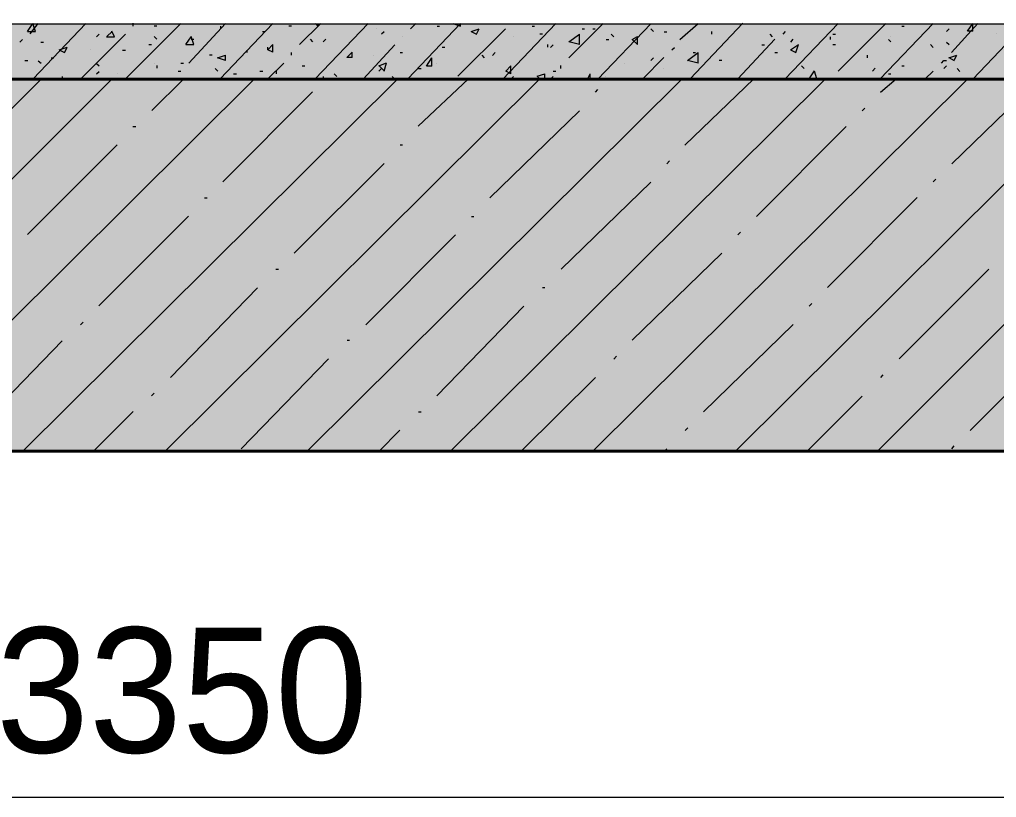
# Model space of a CAD drawing. Header units: millimetres. Extents: x -401725 to 250493, y 305116 to 802890.
# Drawn here: x -375111.501 to -375110.884, y 508953.269 to 508953.76 of the extents above; entities that cross this region are included whole.
import ezdxf

# ---------------------------------------------------------------- set-up
doc = ezdxf.new("R2010")
doc.units = ezdxf.units.MM
doc.layers.add('PDF _Геометрия', color=7, linetype='Continuous', true_color=0x1d1d1d)
doc.layers.add('PDF _Сплошная заливка', color=7, linetype='Continuous', true_color=0xffffff)
doc.layers.add('PDF _Текст', color=7, linetype='Continuous')

msp = doc.modelspace()

# ---------------------------------------------------------------- hatches: boundary and pattern name
at = {"layer": 'PDF _Сплошная заливка', "transparency": 33554559}
h = msp.add_hatch(color=256, dxfattribs=at)
h.paths.add_polyline_path([(-375108.7603, 508953.48875), (-375108.7603, 508953.7227), (-375112.57735, 508953.7227), (-375112.57735, 508953.48875)])
h.paths.add_polyline_path([(-375108.60197, 508953.48875), (-375108.60197, 508953.7227), (-375108.7403, 508953.7227), (-375108.7403, 508953.48875)])

# ---------------------------------------------------------------- linework, layer by layer
at = {"layer": 'PDF _Геометрия', "color": 7, "lineweight": 9}
for points in [[(-375112.04558, 508953.75752), (-375108.85724, 508953.75752), (-375108.85724, 508953.76266)], [(-375112.04563, 508953.72267), (-375108.85729, 508953.72267)], [(-375110.76569, 508953.31775), (-375110.76569, 508953.26932), (-375112.13235, 508953.26932)]]:
    msp.add_lwpolyline(points, dxfattribs=at)
at = {"layer": 'PDF _Геометрия', "lineweight": 9}
for points in [[(-375111.49077, 508953.75275), (-375111.49251, 508953.7578)], [(-375111.4291, 508953.75608), (-375111.4291, 508953.75783)], [(-375111.07743, 508953.7228), (-375111.04415, 508953.75785)], [(-375110.89908, 508953.75281), (-375110.90246, 508953.75281), (-375110.89908, 508953.7578)], [(-375110.89908, 508953.75281), (-375110.89908, 508953.7578)], [(-375111.49583, 508953.75275), (-375111.49077, 508953.75275)], [(-375111.49571, 508953.75266), (-375111.4924, 508953.75771)], [(-375111.4942, 508953.7511), (-375111.48914, 508953.75773)], [(-375111.49231, 508953.72273), (-375111.45899, 508953.75762)], [(-375111.44573, 508953.74944), (-375111.44242, 508953.75275)], [(-375111.44079, 508953.74936), (-375111.44253, 508953.75285)], [(-375111.43391, 508953.7227), (-375111.39895, 508953.75766)], [(-375111.41591, 508953.7562), (-375111.41416, 508953.7562)], [(-375111.39397, 508953.73268), (-375111.37069, 508953.75771)], [(-375111.3741, 508953.72287), (-375111.34081, 508953.75772)], [(-375111.37396, 508953.75592), (-375111.37396, 508953.75435)], [(-375111.34745, 508953.75267), (-375111.3457, 508953.75267)], [(-375111.33088, 508953.75614), (-375111.32913, 508953.75614)], [(-375111.32399, 508953.74441), (-375111.31066, 508953.75774)], [(-375111.31413, 508953.72276), (-375111.28077, 508953.7577)], [(-375111.31404, 508953.75763), (-375111.31229, 508953.75587)], [(-375111.31229, 508953.75587), (-375111.31229, 508953.75762)], [(-375111.27561, 508953.75428), (-375111.27561, 508953.75428)], [(-375111.2723, 508953.75111), (-375111.27072, 508953.75269)], [(-375111.25561, 508953.72276), (-375111.22237, 508953.75776)], [(-375111.25396, 508953.7543), (-375111.25062, 508953.75764)], [(-375111.23726, 508953.756), (-375111.23568, 508953.756)], [(-375111.22729, 508953.75777), (-375111.22236, 508953.75601)], [(-375111.22725, 508953.75758), (-375111.22725, 508953.75758)], [(-375111.22405, 508953.72449), (-375111.19411, 508953.75443)], [(-375111.22237, 508953.75601), (-375111.22237, 508953.75777)], [(-375111.21566, 508953.75262), (-375111.21231, 508953.75103)], [(-375111.21561, 508953.75274), (-375111.21068, 508953.75432)], [(-375111.21227, 508953.75098), (-375111.21068, 508953.75432)], [(-375111.19565, 508953.72258), (-375111.16233, 508953.75765)], [(-375111.17722, 508953.75601), (-375111.17564, 508953.75601)], [(-375111.15415, 508953.73601), (-375111.13244, 508953.75772)], [(-375111.14571, 508953.75441), (-375111.14412, 508953.75441)], [(-375111.13892, 508953.75433), (-375111.13734, 508953.75433)], [(-375111.13567, 508953.72261), (-375111.10229, 508953.75759)], [(-375111.10225, 508953.75437), (-375111.10066, 508953.7526)], [(-375111.09383, 508953.75249), (-375111.09224, 508953.75249)], [(-375111.08408, 508953.74768), (-375111.07241, 508953.75776)], [(-375111.06398, 508953.75272), (-375111.06398, 508953.75095)], [(-375111.01885, 508953.75087), (-375111.01726, 508953.75264)], [(-375111.01746, 508953.72275), (-375110.98412, 508953.75769)], [(-375110.98397, 508953.72766), (-375110.95396, 508953.75766)], [(-375110.95749, 508953.72274), (-375110.92407, 508953.75776)], [(-375110.94388, 508953.75598), (-375110.94228, 508953.75598)], [(-375110.91562, 508953.75274), (-375110.91402, 508953.75434)], [(-375110.91255, 508953.73942), (-375110.89582, 508953.75775)], [(-375110.89897, 508953.72262), (-375110.86567, 508953.75771)], [(-375111.50066, 508953.74585), (-375111.49892, 508953.74759)], [(-375111.48735, 508953.74598), (-375111.48561, 508953.74598)], [(-375111.46228, 508953.72261), (-375111.43399, 508953.75107)], [(-375111.45231, 508953.7493), (-375111.45057, 508953.75087)], [(-375111.44585, 508953.74936), (-375111.44079, 508953.74936)], [(-375111.41591, 508953.74956), (-375111.41416, 508953.74781)], [(-375111.39575, 508953.74444), (-375111.39243, 508953.74933)], [(-375111.3908, 508953.74436), (-375111.39255, 508953.74943)], [(-375111.39255, 508953.74786), (-375111.3908, 508953.74786)], [(-375111.3174, 508953.74783), (-375111.31582, 508953.74608)], [(-375111.30915, 508953.74603), (-375111.3074, 508953.74778)], [(-375111.25904, 508953.74939), (-375111.25904, 508953.74939)], [(-375111.18895, 508953.74927), (-375111.18895, 508953.74927)], [(-375111.17233, 508953.7511), (-375111.17075, 508953.7511)], [(-375111.14739, 508953.74445), (-375111.15409, 508953.74604), (-375111.14739, 508953.75098)], [(-375111.14738, 508953.74445), (-375111.14738, 508953.75097)], [(-375111.1305, 508953.7475), (-375111.12891, 508953.7475)], [(-375111.12724, 508953.75093), (-375111.12565, 508953.74934)], [(-375111.11071, 508953.74445), (-375111.11407, 508953.74763), (-375111.11071, 508953.7494)], [(-375111.11071, 508953.74445), (-375111.11071, 508953.7494)], [(-375111.04743, 508953.72274), (-375111.02405, 508953.74771)], [(-375111.02727, 508953.75094), (-375111.02568, 508953.74935)], [(-375111.01396, 508953.74598), (-375111.01237, 508953.74775)], [(-375110.989, 508953.74928), (-375110.989, 508953.74768)], [(-375110.98734, 508953.75099), (-375110.98574, 508953.75099)], [(-375110.9523, 508953.74766), (-375110.9507, 508953.74607)], [(-375110.9507, 508953.74944), (-375110.9507, 508953.74944)], [(-375110.91562, 508953.74598), (-375110.91402, 508953.74439)], [(-375110.88414, 508953.75112), (-375110.88414, 508953.75112)], [(-375111.47573, 508953.74099), (-375111.47067, 508953.74273)], [(-375111.47561, 508953.7409), (-375111.4723, 508953.73933)], [(-375111.47241, 508953.73925), (-375111.47067, 508953.74273)], [(-375111.45573, 508953.74106), (-375111.45573, 508953.74106)], [(-375111.43574, 508953.74095), (-375111.43399, 508953.74095)], [(-375111.41917, 508953.74447), (-375111.41742, 508953.74447)], [(-375111.39587, 508953.74436), (-375111.3908, 508953.74436)], [(-375111.35738, 508953.74097), (-375111.35738, 508953.73939)], [(-375111.34081, 508953.73951), (-375111.34414, 508953.74108), (-375111.34081, 508953.74441)], [(-375111.34407, 508953.74105), (-375111.34407, 508953.7428)], [(-375111.34081, 508953.73951), (-375111.34081, 508953.74441)], [(-375111.32913, 508953.73774), (-375111.32913, 508953.73949)], [(-375111.29083, 508953.7362), (-375111.29416, 508953.7362), (-375111.29083, 508953.73953)], [(-375111.29083, 508953.7362), (-375111.29083, 508953.73953)], [(-375111.28396, 508953.72252), (-375111.26393, 508953.7443)], [(-375111.26062, 508953.73938), (-375111.25904, 508953.73938)], [(-375111.234, 508953.7427), (-375111.23242, 508953.7427)], [(-375111.20222, 508953.73756), (-375111.20063, 508953.73932)], [(-375111.16749, 508953.74448), (-375111.16749, 508953.74271)], [(-375111.16554, 508953.74255), (-375111.16396, 508953.74431)], [(-375111.08894, 508953.74106), (-375111.08735, 508953.74264)], [(-375111.0724, 508953.73265), (-375111.07912, 508953.73442), (-375111.0724, 508953.73937)], [(-375111.07563, 508953.73941), (-375111.07404, 508953.73941)], [(-375111.07241, 508953.73265), (-375111.07241, 508953.73937)], [(-375111.03216, 508953.74432), (-375111.03057, 508953.74432)], [(-375111.02401, 508953.73935), (-375111.02242, 508953.73935)], [(-375111.0141, 508953.74098), (-375111.01074, 508953.73939)], [(-375111.01407, 508953.74113), (-375111.00911, 508953.74449)], [(-375111.0107, 508953.73936), (-375111.00911, 508953.74449)], [(-375110.98734, 508953.74442), (-375110.98574, 508953.74442)], [(-375110.92568, 508953.74443), (-375110.92408, 508953.74265)], [(-375111.4974, 508953.73436), (-375111.49566, 508953.73436)], [(-375111.48898, 508953.73422), (-375111.48724, 508953.73265)], [(-375111.48083, 508953.73607), (-375111.47909, 508953.73607)], [(-375111.38087, 508953.73784), (-375111.37912, 508953.73784)], [(-375111.3707, 508953.73443), (-375111.37577, 508953.73601), (-375111.3707, 508953.73776)], [(-375111.37069, 508953.73443), (-375111.37069, 508953.73776)], [(-375111.27724, 508953.73766), (-375111.27724, 508953.73766)], [(-375111.24057, 508953.73086), (-375111.24391, 508953.73086), (-375111.24057, 508953.73595)], [(-375111.24057, 508953.73086), (-375111.24057, 508953.73595)], [(-375111.20901, 508953.73767), (-375111.20742, 508953.73609)], [(-375111.10739, 508953.72274), (-375111.09414, 508953.73617)], [(-375111.10225, 508953.7344), (-375111.10066, 508953.73599)], [(-375111.05906, 508953.73451), (-375111.05746, 508953.73451)], [(-375110.96564, 508953.7377), (-375110.96564, 508953.73593)], [(-375110.91888, 508953.7327), (-375110.91728, 508953.7343)], [(-375110.91725, 508953.73428), (-375110.91565, 508953.73428)], [(-375110.91414, 508953.73616), (-375110.91076, 508953.73438)], [(-375110.91411, 508953.73613), (-375110.90913, 508953.73773)], [(-375110.91073, 508953.73453), (-375110.90913, 508953.73773)], [(-375111.45231, 508953.73255), (-375111.45057, 508953.73098)], [(-375111.45231, 508953.72592), (-375111.45057, 508953.72749)], [(-375111.41579, 508953.73269), (-375111.41579, 508953.73269)], [(-375111.41416, 508953.73122), (-375111.41416, 508953.72947)], [(-375111.4007, 508953.7276), (-375111.39895, 508953.7276)], [(-375111.39907, 508953.73259), (-375111.39732, 508953.73259)], [(-375111.37733, 508953.72922), (-375111.37558, 508953.72765)], [(-375111.34908, 508953.7277), (-375111.34733, 508953.7277)], [(-375111.34401, 508953.72269), (-375111.33402, 508953.73268)], [(-375111.33891, 508953.72763), (-375111.33891, 508953.72588)], [(-375111.32246, 508953.73102), (-375111.32071, 508953.73102)], [(-375111.27406, 508953.7311), (-375111.27072, 508953.72776)], [(-375111.27401, 508953.73103), (-375111.26909, 508953.73279)], [(-375111.27393, 508953.72764), (-375111.27235, 508953.7294)], [(-375111.27067, 508953.72769), (-375111.26909, 508953.73279)], [(-375111.24894, 508953.7294), (-375111.24736, 508953.7294)], [(-375111.23731, 508953.73267), (-375111.23731, 508953.73267)], [(-375111.19058, 508953.7259), (-375111.19393, 508953.72766), (-375111.19058, 508953.731)], [(-375111.19058, 508953.7259), (-375111.19058, 508953.731)], [(-375111.16391, 508953.72769), (-375111.16233, 508953.72769)], [(-375111.15906, 508953.72935), (-375111.15906, 508953.73111)], [(-375111.11913, 508953.73274), (-375111.11913, 508953.73274)], [(-375111.09414, 508953.72946), (-375111.09414, 508953.72946)], [(-375111.00717, 508953.73089), (-375111.00558, 508953.72929)], [(-375111.00243, 508953.72277), (-375110.99906, 508953.72774)], [(-375110.99742, 508953.72274), (-375110.99902, 508953.7277)], [(-375110.96235, 508953.72767), (-375110.96075, 508953.72944)], [(-375110.94388, 508953.73094), (-375110.94228, 508953.73094)], [(-375110.92905, 508953.72274), (-375110.92407, 508953.72772)], [(-375110.91725, 508953.7293), (-375110.91565, 508953.7309)], [(-375110.90883, 508953.72928), (-375110.90723, 508953.7275)], [(-375111.67737, 508953.48777), (-375111.44241, 508953.72273)], [(-375111.58924, 508953.48772), (-375111.35249, 508953.72273)], [(-375111.54057, 508953.66921), (-375111.48724, 508953.72254)], [(-375111.49892, 508953.4876), (-375111.2623, 508953.72264)], [(-375111.47393, 508953.72424), (-375111.47393, 508953.72267)], [(-375111.43916, 508953.72606), (-375111.43916, 508953.72606)], [(-375111.41725, 508953.7027), (-375111.39732, 508953.72263)], [(-375111.40904, 508953.48771), (-375111.17238, 508953.72278)], [(-375111.36565, 508953.72585), (-375111.3639, 508953.72585)], [(-375111.31915, 508953.48779), (-375111.08246, 508953.72272)], [(-375111.30902, 508953.72277), (-375111.30902, 508953.72435)], [(-375111.30219, 508953.72588), (-375111.30061, 508953.7243)], [(-375111.26551, 508953.72428), (-375111.26393, 508953.72252)], [(-375111.24914, 508953.69286), (-375111.21747, 508953.72277)], [(-375111.22899, 508953.48762), (-375110.99227, 508953.72256)], [(-375111.19054, 508953.72268), (-375111.18895, 508953.72426)], [(-375111.17405, 508953.72444), (-375111.16912, 508953.72602)], [(-375111.17396, 508953.72436), (-375111.17238, 508953.72278)], [(-375111.16912, 508953.72285), (-375111.16912, 508953.72602)], [(-375111.16554, 508953.72263), (-375111.16396, 508953.72421)], [(-375111.14218, 508953.72267), (-375111.14059, 508953.72602)], [(-375111.14059, 508953.72267), (-375111.14059, 508953.72602)], [(-375111.13909, 508953.48765), (-375110.90234, 508953.72262)], [(-375111.13081, 508953.72449), (-375111.13081, 508953.72449)], [(-375111.08074, 508953.68098), (-375111.03736, 508953.72276)], [(-375111.04901, 508953.48766), (-375110.81242, 508953.72282)], [(-375110.95911, 508953.48782), (-375110.72412, 508953.72282)], [(-375110.95738, 508953.7144), (-375110.94744, 508953.72274)], [(-375110.9523, 508953.726), (-375110.9507, 508953.726)], [(-375110.91229, 508953.66919), (-375110.85725, 508953.72263)], [(-375111.13729, 508953.7144), (-375111.1357, 508953.71599)], [(-375111.37245, 508953.65788), (-375111.31582, 508953.71451)], [(-375111.204, 508953.64762), (-375111.14739, 508953.70265)], [(-375110.96887, 508953.70259), (-375110.96727, 508953.70419)], [(-375111.42922, 508953.69278), (-375111.42747, 508953.69278)], [(-375111.03554, 508953.63601), (-375110.97895, 508953.6926)], [(-375111.49589, 508953.62445), (-375111.43915, 508953.6812)], [(-375111.26062, 508953.68105), (-375111.25904, 508953.68105)], [(-375111.32744, 508953.61273), (-375111.27072, 508953.66945)], [(-375111.0922, 508953.66922), (-375111.09061, 508953.67098)], [(-375110.92405, 508953.65784), (-375110.92245, 508953.65944)], [(-375111.15899, 508953.60267), (-375111.10229, 508953.65761)], [(-375111.38413, 508953.64772), (-375111.38238, 508953.64772)], [(-375110.99081, 508953.59114), (-375110.93413, 508953.64782)], [(-375111.45071, 508953.57944), (-375111.39406, 508953.6361)], [(-375111.21553, 508953.63601), (-375111.21394, 508953.63601)], [(-375111.28226, 508953.56757), (-375111.22562, 508953.62438)], [(-375111.04737, 508953.62443), (-375111.04578, 508953.62603)], [(-375111.11408, 508953.55777), (-375111.05747, 508953.61279)], [(-375111.33903, 508953.60264), (-375111.33728, 508953.60264)], [(-375110.94562, 508953.54601), (-375110.88903, 508953.60277)], [(-375111.40558, 508953.53433), (-375111.3506, 508953.59089)], [(-375111.17071, 508953.59102), (-375111.16912, 508953.59102)], [(-375111.23739, 508953.5227), (-375111.18243, 508953.57942)], [(-375111.00228, 508953.5794), (-375111.00069, 508953.58099)], [(-375111.46236, 508953.56755), (-375111.46062, 508953.5693)], [(-375111.06907, 508953.51261), (-375111.01237, 508953.56772)], [(-375111.52885, 508953.50088), (-375111.47393, 508953.55755)], [(-375111.29403, 508953.5578), (-375111.29245, 508953.5578)], [(-375110.90061, 508953.50086), (-375110.84393, 508953.55754)], [(-375111.36084, 508953.48936), (-375111.30577, 508953.54601)], [(-375111.12561, 508953.54596), (-375111.12402, 508953.54772)], [(-375110.95719, 508953.53434), (-375110.95559, 508953.53594)], [(-375111.18409, 508953.48774), (-375111.13733, 508953.53432)], [(-375111.41754, 508953.52285), (-375111.41579, 508953.52442)], [(-375111.00386, 508953.48754), (-375110.9689, 508953.5225)], [(-375111.45408, 508953.48783), (-375111.4291, 508953.51281)], [(-375111.24894, 508953.51269), (-375111.24736, 508953.51269)], [(-375111.27402, 508953.4877), (-375111.26067, 508953.50105)], [(-375111.08052, 508953.50087), (-375111.07893, 508953.50264)], [(-375111.09383, 508953.48761), (-375111.09224, 508953.4892)], [(-375110.91236, 508953.48934), (-375110.91076, 508953.49112)]]:
    msp.add_lwpolyline(points, dxfattribs=at)
at = {"layer": 'PDF _Геометрия', "color": 7, "lineweight": 40}
for points in [[(-375108.85724, 508953.72267), (-375112.04558, 508953.72267)], [(-375112.5775, 508953.48787), (-375108.75897, 508953.48787)]]:
    msp.add_lwpolyline(points, dxfattribs=at)
at = {"layer": 'PDF _Сплошная заливка', "lineweight": 5, "transparency": 33554559}
msp.add_solid([(-375112.04563, 508953.75752), (-375108.85729, 508953.75752), (-375112.04563, 508953.72249), (-375108.85729, 508953.72249)], dxfattribs=at)

# ---------------------------------------------------------------- texts
at = {"layer": 'PDF _Текст', "insert": (-375111.51566, 508953.33653), "char_height": 0.078909, "attachment_point": 4, "style": ''}
msp.add_mtext('3350', dxfattribs=at)

doc.saveas('drawing.dxf')
